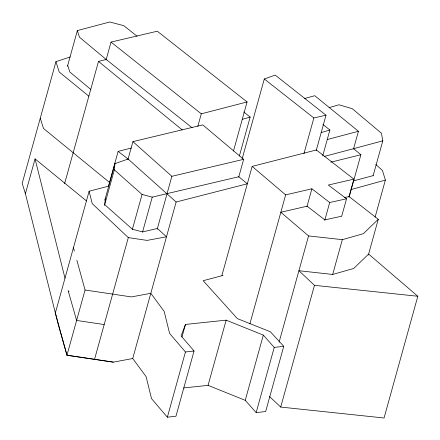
<?xml version="1.0" encoding="UTF-8"?>
<svg xmlns="http://www.w3.org/2000/svg" width="440" height="440" viewBox="0 0 440 440"><rect width="100%" height="100%" fill="white"/><g stroke="black" fill="none" stroke-linecap="round" stroke-linejoin="round"><path stroke-width="0.66" d="M105.314 198.429L104.693 204.617L132.413 229.251L142.588 231.913L157.394 228.487L166.485 236.792L147.103 240.4L128.31 237.611L92.235 203.638L89.111 191.24L108.477 186.181M114.34 169.835L114.956 163.647L128.079 159.022L176.132 202.01L247.33 183.782L238.827 176.715L152.235 197.131L142.054 194.469L114.34 169.835L104.445 205.497M70.175 56.958L55.941 61.683L22.181 183.425L25.416 193.672L58.471 325.375L66.974 355.229L113.344 362.137L132.726 358.529L176.132 202.01M25.416 193.672L35.062 158.889L86.455 200.926M67.469 66.242L77.358 30.58L109.797 22L123.844 25.685L137.104 36.294M64.62 183.59L98.5 61.408L106.2 59.471L192.17 127.804M106.073 59.934L111.023 42.081L157.305 31.213L247.082 101.943L233.47 151.036M89.111 191.24L55.346 312.983L66.974 355.229L113.344 362.137M108.416 186.401L118.124 151.399L131.362 148.016M104.885 199.969L114.956 163.647M66.974 355.229L85.058 290.015L76.885 260.304M127.947 159.484L132.902 141.631L202.769 124.889L243.65 159.324L238.7 177.177M94.545 359.348L128.31 237.611M132.347 229.471L142.054 194.469M142.527 232.133L152.235 197.131M157.196 229.213L171.864 176.314L243.65 159.324M197.808 126.39L201.289 113.828L247.082 101.943M181.984 336.952L185.46 324.434L226.155 320.15L263.329 335.115L274.236 347.408L283.75 346.319L265.661 411.532L256.152 412.621L245.245 400.329L208.065 385.368L183.651 387.937M239.349 156.052L250.157 117.09L243.749 111.958M185.46 324.434L181.11 335.896L194.051 350.993L175.962 416.213L167.354 417.202L185.444 351.984L169.609 333.41L164.153 311.344L150.81 293.31L131.428 296.918L85.058 290.015M242.138 158.889L264.297 78.98L275.214 75.097L326.013 115.192L316.234 150.458M221.898 275.501L252.153 166.392L316.366 149.974L353.859 179.135L348.904 196.988M208.065 385.368L226.155 320.15M249.882 323.879L285.654 194.876L311.905 188.799L329.698 202.51L346.544 198.787L341.776 215.98M303.963 153.637L313.858 117.97L326.013 115.192M245.245 400.329L263.329 335.115M306.955 206.657L311.905 188.799M322.724 155.837L329.885 130.02L322.938 124.471M256.152 412.621L274.236 347.408M279.098 342.166L308.561 235.928L280.836 212.267L307.082 206.19L324.874 219.901L341.721 216.178M324.748 220.363L329.698 202.51M280.714 407.066L314.474 285.329L298.914 270.71L332.684 274.456L353.733 268.466L368.616 254.078L417.819 296.263L384.06 418L280.714 407.066L269.533 396.561M353.48 149.127L358.43 131.274L314.765 95.711L304.326 98.582M349.168 197.005L360.888 154.737L353.606 148.665L324.5 156.376M332.624 274.676L342.331 239.668L363.38 233.684L378.263 219.296L349.036 196.526L344.449 197.588M373.098 175.846L382.806 140.844L381.452 133.243L352.275 108.691L338.987 104.781L329.087 107.618M375.1 217.135L385.374 180.081L382.426 170.418L375.804 164.527M368.374 254.958L378.263 219.296M321.189 132.583L329.885 130.02M242.259 119.334L250.157 117.09M351.247 189.519L385.374 180.081M353.606 148.665L382.806 140.844M353.249 180.961L373.159 175.626M327.338 139.508L358.43 131.274M223.075 275.429L203.17 280.698L237.364 318.61L270.347 331.755L283.75 346.319M330.902 162.162L360.888 154.737M353.859 179.135L328.312 185.048L346.544 198.787M185.444 351.984L194.051 350.993M314.474 285.329L417.819 296.263M308.561 235.928L342.331 239.668M104.192 324.566L76.621 320.447L68.118 290.593L69.108 291.522M118.124 151.399L128.079 159.022M264.297 78.98L313.858 117.97M111.023 42.081L201.289 113.828M88.853 96.189L59.175 71.934L55.941 61.683M109.731 182.628L43.5 128.453L40.266 118.206M98.5 61.408L182.21 129.894M106.2 59.471L79.453 37.18L77.358 30.58M90.788 89.447L69.806 71.962L67.711 65.362M252.153 166.392L285.654 194.876M132.902 141.631L171.864 176.314M167.354 417.202L151.525 398.624L146.064 376.558L132.726 358.529M73.436 247.764L74.344 251.064M35.062 158.889L64.994 278.201"/></g></svg>
